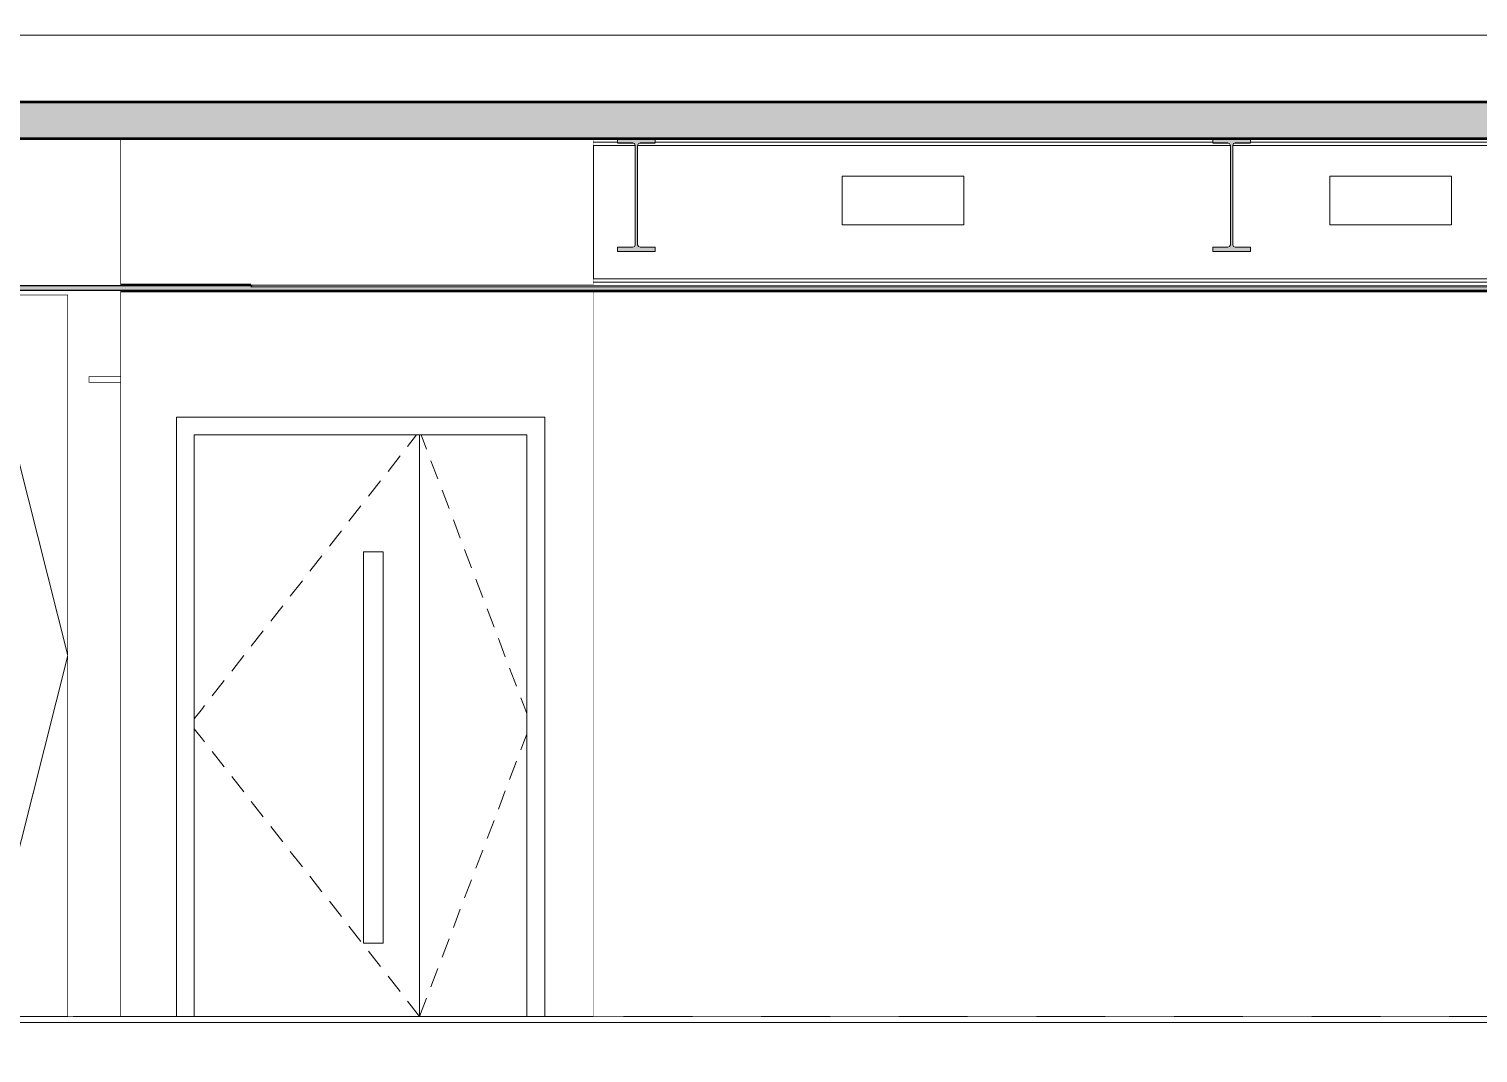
# Model space of a CAD drawing. Header units: millimetres. Extents: x -46169 to 228156, y -86316 to 18123.
# Drawn here: x 138229 to 144172, y -73161 to -68961 of the extents above; entities that cross this region are included whole.
import ezdxf

# ---------------------------------------------------------------- set-up
doc = ezdxf.new("R2010")
doc.units = ezdxf.units.MM
doc.header["$MEASUREMENT"] = 0
doc.linetypes.add('Dashed', pattern=[2822.222233, 1411.111116, -1411.111116])
doc.linetypes.add('Wipeout_Contour', pattern=[1000, 0, -1000])
for name, color, linetype, lineweight, true_color in [('0_Pen_No__105', 7, 'Continuous', 15, 0xa6a6a6), ('A-230-M_FLOOR.IFC Import_Pen_No__109', 7, 'Continuous', 15, 0xa6a6a6), ('A-230-M_FLOOR.IFC Import_Pen_No__29', 7, 'Continuous', 50, 0x2a2a2a), ('New_A-20-M_Ceiling_Pen_No__107', 7, 'Continuous', 15, 0xa6a6a6), ('New_A-20-M_Ceiling_Pen_No__29', 7, 'Continuous', 50, 0x2a2a2a), ('New_ArchiCAD Doors_Pen_No__43', 7, 'Continuous', 30, 0x444444), ('New_ArchiCAD Doors_Pen_No__63', 7, 'Continuous', 20, 0x606060)]:
    doc.layers.add(name, color=color, linetype=linetype, lineweight=lineweight, true_color=true_color)
for name, color, linetype in [('A-230-M_FLOOR.IFC Import', 7, 'Continuous'), ('A-25-M_Wall_Int', 7, 'Continuous'), ('New_A-20-M_Ceiling', 7, 'Continuous'), ('New_A-20-M_Floor_Slab', 7, 'Continuous'), ('New_A-25-M_Wall_Int', 7, 'Continuous'), ('New_ArchiCAD Doors', 7, 'Continuous'), ('S-280-M_STRUCT_FRAME.IFC Import', 7, 'Continuous')]:
    doc.layers.add(name, color=color, linetype=linetype)
for name, color, linetype, lineweight in [('New_A-20-M_Ceiling_Pen_No__89', 8, 'Continuous', 20), ('New_A-20-M_Floor_Slab_Pen_No__4', 7, 'Continuous', 20), ('New_A-25-M_Wall_Int_Pen_No__87', 8, 'Continuous', 20), ('New_ArchiCAD Doors_Pen_No__3', 7, 'Continuous', 18), ('S-280-M_STRUCT_FRAME.IFC Import_Pen_No__1', 7, 'Continuous', 13), ('S-280-M_STRUCT_FRAME.IFC Import_Pen_No__160', 5, 'Continuous', 200), ('S-280-M_STRUCT_FRAME.IFC Import_Pen_No__90', 8, 'Continuous', 20)]:
    doc.layers.add(name, color=color, linetype=linetype, lineweight=lineweight)
pattern_1 = [(0, (104446.8, -81110.96), (0, 779.423), [48.75, -401.25]), (0, (104671.8, -80721.25), (0, 779.423), [48.75, -401.25]), (60, (104446.8, -81110.96), (-675, 389.711), [48.75, -401.25]), (60, (104896.8, -81110.96), (-675, 389.711), [48.75, -401.25]), (120, (104495.5, -81110.96), (675, 389.711), [48.75, -401.25]), (120, (104945.5, -81110.96), (675, 389.711), [48.75, -401.25]), (0, (104446.78, -81035.96), (0, 150), [0, -150, 0, -225]), (45, (104521.78, -81035.96), (-106.066, 106.066), [0, -112.5, 0, -187.5])]

# ---------------------------------------------------------------- blocks, each defined once
blk = doc.blocks.new('Section Elem_2_1', base_point=(104446.8, -81111))
at = {"color": 254, "linetype": 'Wipeout_Contour', "lineweight": 0, "ltscale": 621154.987502}
blk.add_wipeout([(137639.5, -73011), (138013.8, -73011), (138013.8, -70051), (137639.5, -70051)], dxfattribs=at).dxf.layer = 'New_ArchiCAD Doors'
at = {"layer": 'New_ArchiCAD Doors_Pen_No__3', "linetype": 'Continuous'}
for p, q in [((137977.3, -70863), (137941.2, -70934.4)), ((137918.6, -70979), (137882.5, -71050.4)), ((137860, -71095), (137823.9, -71166.4)), ((137801.3, -71211), (137765.2, -71282.4)), ((137742.6, -71327), (137706.5, -71398.4)), ((137675.6, -71459.6), (137639.5, -71531)), ((137684, -71443.1), (137675.6, -71459.6)), ((137675.6, -71602.4), (137639.5, -71531)), ((137684, -71618.9), (137675.6, -71602.4)), ((137742.6, -71734.9), (137706.5, -71663.5)), ((137801.3, -71850.9), (137765.2, -71779.5)), ((137860, -71966.9), (137823.9, -71895.5)), ((137918.6, -72082.9), (137882.5, -72011.5)), ((137977.3, -72198.9), (137941.2, -72127.5))]:
    blk.add_line(p, q, dxfattribs=at)
at = {"layer": 'New_ArchiCAD Doors_Pen_No__63', "linetype": 'Continuous'}
blk.add_line((137639.5, -70051), (137639.5, -73011), dxfattribs=at)
at = {"color": 254, "linetype": 'Wipeout_Contour', "lineweight": 0, "ltscale": 621819.951615}
blk.add_wipeout([(138013.8, -73011), (138014.1, -73011), (138014.1, -70051), (138013.8, -70051)], dxfattribs=at).dxf.layer = 'New_ArchiCAD Doors'
at = {"color": 254, "linetype": 'Wipeout_Contour', "lineweight": 0, "ltscale": 622485.299571}
blk.add_wipeout([(138388.4, -73011), (138388.4, -70051), (138014.1, -70051), (138014.1, -73011)], dxfattribs=at).dxf.layer = 'New_ArchiCAD Doors'
at = {"layer": 'New_ArchiCAD Doors_Pen_No__3', "linetype": 'Continuous'}
for p, q in [((138013.8, -70791), (137999.9, -70818.4)), ((138014.1, -73011), (138388.4, -71531)), ((138013.8, -72271), (137999.9, -72243.5))]:
    blk.add_line(p, q, dxfattribs=at)
at = {"layer": 'New_ArchiCAD Doors_Pen_No__63', "linetype": 'Continuous'}
blk.add_line((138388.4, -70051), (138388.4, -73011), dxfattribs=at)
at = {"color": 254, "linetype": 'Wipeout_Contour', "lineweight": 0, "ltscale": 619219.352703}
blk.add_wipeout([(138113.8, -69991), (138013.8, -69991), (138013.8, -70051), (138113.8, -70051)], dxfattribs=at).dxf.layer = 'New_ArchiCAD Doors'
at = {"layer": 'New_ArchiCAD Doors_Pen_No__3', "linetype": 'Continuous'}
blk.add_line((138014.1, -70051), (138388.4, -71531), dxfattribs=at)
at = {"layer": 'New_ArchiCAD Doors_Pen_No__43', "linetype": 'Continuous'}
for p, q in [((138013.8, -69991), (138013.8, -70051)), ((138113.8, -69991), (138113.8, -70051)), ((138113.8, -70051), (138013.8, -70051))]:
    blk.add_line(p, q, dxfattribs=at)
at = {"layer": 'New_ArchiCAD Doors_Pen_No__43', "linetype": 'Continuous', "flags": 128}
blk.add_lwpolyline([(138113.8, -69991), (138098.8, -69991), (138095.8, -69991), (138076.8, -69991), (138051.8, -69991), (138031.8, -69991), (138028.8, -69991), (138013.8, -69991)], dxfattribs=at)
at = {"layer": 'New_ArchiCAD Doors_Pen_No__63', "linetype": 'Continuous'}
for p, q in [((138013.8, -70051), (137639.5, -70051)), ((138013.8, -73011), (138013.8, -70051)), ((138014.1, -73011), (138014.1, -70051)), ((138113.8, -70051), (138388.4, -70051))]:
    blk.add_line(p, q, dxfattribs=at)
blk = doc.blocks.new('Section Elem_3_1', base_point=(104446.8, -81111))
at = {"color": 254, "linetype": 'Wipeout_Contour', "lineweight": 0, "ltscale": 627504.995656}
blk.add_wipeout([(140543.9, -69411), (140528.9, -69411), (140528.9, -70011), (140543.9, -70011)], dxfattribs=at).dxf.layer = 'New_A-25-M_Wall_Int'
at = {"color": 254, "linetype": 'Wipeout_Contour', "lineweight": 0, "ltscale": 630781.491526}
blk.add_wipeout([(140528.9, -73011), (140543.9, -73011), (140543.9, -70036), (140528.9, -70036)], dxfattribs=at).dxf.layer = 'New_A-25-M_Wall_Int'
at = {"layer": 'New_A-25-M_Wall_Int_Pen_No__87', "linetype": 'Continuous'}
for p, q in [((140543.9, -70011), (140543.9, -69411)), ((140543.9, -73011), (140543.9, -70036))]:
    blk.add_line(p, q, dxfattribs=at)
blk = doc.blocks.new('Section Elem_4_1', base_point=(104446.8, -81111))
at = {"color": 254, "linetype": 'Wipeout_Contour', "lineweight": 0, "ltscale": 2658057.756081616}
blk.add_wipeout([(138603.5, -69411), (138603.5, -70011), (139138.8, -70011), (139138.8, -70036), (138603.5, -70036), (138603.5, -73011), (138833.9, -73011), (138833.9, -70553), (140343.9, -70553), (140343.9, -73011), (140528.9, -73011), (140528.9, -70036), (139138.8, -70036), (139138.8, -70016), (139138.8, -70011), (140528.9, -70011), (140528.9, -69411)], dxfattribs=at).dxf.layer = 'New_A-25-M_Wall_Int'
at = {"layer": 'New_A-25-M_Wall_Int_Pen_No__87', "linetype": 'Continuous'}
for p, q in [((138603.5, -69411), (138603.5, -70011)), ((138603.5, -70036), (138603.5, -73011))]:
    blk.add_line(p, q, dxfattribs=at)
blk = doc.blocks.new('Section Elem_5_1', base_point=(104446.8, -81111))
at = {"color": 254, "linetype": 'Wipeout_Contour', "lineweight": 0, "ltscale": 625382.949376}
blk.add_wipeout([(138906.9, -73011), (138906.9, -70626), (138833.9, -70626), (138833.9, -73011)], dxfattribs=at).dxf.layer = 'New_ArchiCAD Doors'
at = {"color": 254, "linetype": 'Wipeout_Contour', "lineweight": 0, "ltscale": 630494.063955}
blk.add_wipeout([(140343.9, -70626), (140270.9, -70626), (140270.9, -73011), (140343.9, -73011)], dxfattribs=at).dxf.layer = 'New_ArchiCAD Doors'
at = {"color": 254, "linetype": 'Wipeout_Contour', "lineweight": 0, "ltscale": 628687.98599}
blk.add_wipeout([(139830.9, -72711), (139830.9, -71106), (139680.9, -71106), (139680.9, -72711)], dxfattribs=at).dxf.layer = 'New_ArchiCAD Doors'
at = {"color": 254, "linetype": 'Wipeout_Contour', "lineweight": 0, "ltscale": 938569.010653}
blk.add_wipeout([(138833.9, -70553), (138833.9, -70626), (138906.9, -70626), (140270.9, -70626), (140343.9, -70626), (140343.9, -70553)], dxfattribs=at).dxf.layer = 'New_ArchiCAD Doors'
at = {"color": 254, "linetype": 'Wipeout_Contour', "lineweight": 0, "ltscale": 626903.464654}
blk.add_wipeout([(139600.9, -71106), (138906.9, -71106), (138906.9, -72711), (139600.9, -72711)], dxfattribs=at).dxf.layer = 'New_ArchiCAD Doors'
at = {"layer": 'New_ArchiCAD Doors_Pen_No__63', "linetype": 'Continuous'}
for p, q in [((140343.9, -70553), (138833.9, -70553)), ((138833.9, -70553), (138833.9, -70626)), ((140343.9, -70626), (140343.9, -70553)), ((138833.9, -70626), (138833.9, -73011)), ((140343.9, -73011), (140343.9, -70626)), ((139350, -71224.1), (139300.7, -71287.1)), ((139269.8, -71326.5), (139220.5, -71389.4)), ((139189.7, -71428.8), (139140.4, -71491.8)), ((139109.5, -71531.2), (139060.2, -71594.2)), ((139029.4, -71633.5), (138980.1, -71696.5)), ((138940.2, -71747.5), (138906.9, -71790)), ((138949.3, -71735.9), (138940.2, -71747.5)), ((138940.2, -71873.4), (138906.9, -71830.9)), ((138949.3, -71885), (138940.2, -71873.4)), ((139029.4, -71987.4), (138980.1, -71924.4)), ((139109.5, -72089.8), (139060.2, -72026.8)), ((139189.7, -72192.1), (139140.4, -72129.1)), ((139269.8, -72294.5), (139220.5, -72231.5)), ((139350, -72396.8), (139300.7, -72333.8)), ((139430.1, -72499.2), (139380.8, -72436.2)), ((139510.3, -72601.5), (139461, -72538.5))]:
    blk.add_line(p, q, dxfattribs=at)
at = {"color": 254, "linetype": 'Wipeout_Contour', "lineweight": 0, "ltscale": 938810.122848}
blk.add_wipeout([(139830.9, -70626), (138906.9, -70626), (138906.9, -71106), (139600.9, -71106), (139680.9, -71106), (139830.9, -71106)], dxfattribs=at).dxf.layer = 'New_ArchiCAD Doors'
at = {"color": 254, "linetype": 'Wipeout_Contour', "lineweight": 0, "ltscale": 943935.592735}
blk.add_wipeout([(139600.9, -72711), (138906.9, -72711), (138906.9, -73011), (139830.9, -73011), (139830.9, -72711), (139680.9, -72711)], dxfattribs=at).dxf.layer = 'New_ArchiCAD Doors'
at = {"layer": 'New_ArchiCAD Doors_Pen_No__63', "linetype": 'Continuous'}
for p, q in [((138906.9, -73011), (138906.9, -70626)), ((139750.7, -70712.3), (139701.4, -70775.3)), ((139670.6, -70814.7), (139621.2, -70877.7)), ((139590.4, -70917), (139541.1, -70980)), ((139510.3, -71019.4), (139461, -71082.4)), ((139430.1, -71121.7), (139380.8, -71184.7)), ((139670.6, -72806.2), (139621.2, -72743.3)), ((139750.7, -72908.6), (139701.4, -72845.6))]:
    blk.add_line(p, q, dxfattribs=at)
at = {"color": 254, "linetype": 'Wipeout_Contour', "lineweight": 0, "ltscale": 629581.066118}
blk.add_wipeout([(139830.9, -70626), (139830.9, -73011), (140270.9, -73011), (140270.9, -70626)], dxfattribs=at).dxf.layer = 'New_ArchiCAD Doors'
at = {"color": 254, "linetype": 'Wipeout_Contour', "lineweight": 0, "ltscale": 628278.980453}
blk.add_wipeout([(139600.9, -72711), (139680.9, -72711), (139680.9, -71106), (139600.9, -71106)], dxfattribs=at).dxf.layer = 'New_ArchiCAD Doors'
at = {"layer": 'New_ArchiCAD Doors_Pen_No__63', "linetype": 'Continuous'}
for p, q in [((138906.9, -70626), (140270.9, -70626)), ((139818.3, -70626), (139781.5, -70672.9)), ((139830.9, -73011), (139830.9, -70626)), ((139836.9, -70626), (139859.3, -70684.7)), ((140270.9, -70626), (140270.9, -73011)), ((139877, -70731.5), (139905.4, -70806.3)), ((139923.2, -70853), (139951.6, -70927.8)), ((139969.3, -70974.5), (139997.7, -71049.3)), ((139600.9, -72711), (139600.9, -71106)), ((139600.9, -71106), (139680.9, -71106)), ((139680.9, -71106), (139680.9, -72711)), ((140015.5, -71096.1), (140043.9, -71170.9)), ((140061.7, -71217.6), (140090.1, -71292.4)), ((140107.8, -71339.1), (140136.2, -71413.9)), ((140154, -71460.7), (140182.4, -71535.4)), ((140200.1, -71582.2), (140228.6, -71657)), ((140246.3, -71703.7), (140258.4, -71735.7)), ((140258.4, -71735.7), (140270.9, -71768.3)), ((140258.4, -71885.2), (140270.9, -71852.6)), ((140246.3, -71917.2), (140258.4, -71885.2)), ((140200.1, -72038.7), (140228.6, -71963.9)), ((140154, -72160.3), (140182.4, -72085.5)), ((140107.8, -72281.8), (140136.2, -72207)), ((140061.7, -72403.3), (140090.1, -72328.5)), ((140015.5, -72524.8), (140043.9, -72450.1)), ((139969.3, -72646.4), (139997.7, -72571.6)), ((139590.4, -72703.9), (139541.1, -72640.9)), ((139680.9, -72711), (139600.9, -72711)), ((139923.2, -72767.9), (139951.6, -72693.1)), ((139877, -72889.4), (139905.4, -72814.6)), ((139830.9, -73011), (139781.5, -72948)), ((139830.9, -73011), (139859.3, -72936.2))]:
    blk.add_line(p, q, dxfattribs=at)
blk = doc.blocks.new('Section Elem_12_1', base_point=(104446.8, -81111))
at = {"color": 254, "linetype": 'Wipeout_Contour', "lineweight": 0, "ltscale": 643754.409193}
blk.add_wipeout([(148461.1, -73036), (148461.1, -73011), (138338.7, -73011), (138338.7, -73036)], dxfattribs=at).dxf.layer = 'New_A-20-M_Floor_Slab'
at = {"color": 254, "linetype": 'Wipeout_Contour', "lineweight": 0, "ltscale": 644027.271372}
blk.add_wipeout([(138338.7, -73311), (148461.1, -73311), (148461.1, -73036), (138338.7, -73036)], dxfattribs=at).dxf.layer = 'New_A-20-M_Floor_Slab'
at = {"color": 254, "linetype": 'Wipeout_Contour', "lineweight": 0, "ltscale": 605158.732194}
blk.add_wipeout([(138338.7, -73036), (138338.7, -73011), (126599.8, -73011), (126599.8, -73036)], dxfattribs=at).dxf.layer = 'New_A-20-M_Floor_Slab'
at = {"color": 254, "linetype": 'Wipeout_Contour', "lineweight": 0, "ltscale": 605449.089}
blk.add_wipeout([(126599.8, -73311), (138338.7, -73311), (138338.7, -73036), (126599.8, -73036)], dxfattribs=at).dxf.layer = 'New_A-20-M_Floor_Slab'
at = {"layer": 'New_A-20-M_Floor_Slab_Pen_No__4', "linetype": 'Continuous', "flags": 128}
for points in [[(148461.1, -73036), (138338.7, -73036), (126599.8, -73036), (109629.6, -73036)], [(148461.1, -73011), (138338.7, -73011), (126599.8, -73011), (124870.8, -73011)]]:
    blk.add_lwpolyline(points, dxfattribs=at)
blk = doc.blocks.new('Section Elem_14_1', base_point=(104446.8, -81111))
at = {"color": 254, "linetype": 'Wipeout_Contour', "lineweight": 0, "ltscale": 632002.713837}
blk.add_wipeout([(141563.7, -69764), (142063.7, -69764), (142063.7, -69564), (141563.7, -69564)], dxfattribs=at).dxf.layer = 'New_A-25-M_Wall_Int'
at = {"color": 254, "linetype": 'Wipeout_Contour', "lineweight": 0, "ltscale": 639192.85316}
blk.add_wipeout([(143563.7, -69764), (144063.7, -69764), (144063.7, -69564), (143563.7, -69564)], dxfattribs=at).dxf.layer = 'New_A-25-M_Wall_Int'
at = {"color": 254, "linetype": 'Wipeout_Contour', "lineweight": 0, "ltscale": 639051.326311}
blk.add_wipeout([(145153.3, -70036), (140543.9, -70036), (140543.9, -73011), (145153.3, -73011)], dxfattribs=at).dxf.layer = 'New_A-25-M_Wall_Int'
blk = doc.blocks.new('Section Elem_53_1', base_point=(104446.8, -81111))
at = {"color": 254, "linetype": 'Wipeout_Contour', "lineweight": 0, "ltscale": 637263.996595}
blk.add_wipeout([(148848.1, -68986), (148848.1, -68961), (138338.7, -68961), (138338.7, -68986)], dxfattribs=at).dxf.layer = 'New_A-20-M_Floor_Slab'
at = {"color": 254, "linetype": 'Wipeout_Contour', "lineweight": 0, "ltscale": 637524.408358}
blk.add_wipeout([(138338.7, -69261), (148848.1, -69261), (148848.1, -68986), (138338.7, -68986)], dxfattribs=at).dxf.layer = 'New_A-20-M_Floor_Slab'
at = {"color": 254, "linetype": 'Wipeout_Contour', "lineweight": 0, "ltscale": 597498.773661}
blk.add_wipeout([(138338.7, -68986), (138338.7, -68961), (126599.8, -68961), (126599.8, -68986)], dxfattribs=at).dxf.layer = 'New_A-20-M_Floor_Slab'
at = {"color": 254, "linetype": 'Wipeout_Contour', "lineweight": 0, "ltscale": 597776.59396}
blk.add_wipeout([(126599.8, -69261), (138338.7, -69261), (138338.7, -68986), (126599.8, -68986)], dxfattribs=at).dxf.layer = 'New_A-20-M_Floor_Slab'
at = {"layer": 'New_A-20-M_Floor_Slab_Pen_No__4', "linetype": 'Continuous', "flags": 128}
blk.add_lwpolyline([(148848.1, -68986), (138338.7, -68986), (126599.8, -68986), (109585.8, -68986)], dxfattribs=at)
blk = doc.blocks.new('Section Elem_71_1', base_point=(104446.8, -81111))
at = {"color": 254, "linetype": 'Wipeout_Contour', "lineweight": 0, "ltscale": 621596.775861}
blk.add_wipeout([(138473.9, -70411), (138603.5, -70411), (138603.5, -70386), (138473.9, -70386)], dxfattribs=at).dxf.layer = 'New_A-20-M_Ceiling'
at = {"layer": 'New_A-20-M_Ceiling_Pen_No__89', "linetype": 'Continuous'}
for p, q in [((138473.9, -70386), (138603.5, -70386)), ((138473.9, -70411), (138473.9, -70386)), ((138473.9, -70411), (138603.5, -70411))]:
    blk.add_line(p, q, dxfattribs=at)
blk = doc.blocks.new('Section Elem_97_1', base_point=(104446.8, -81111))
at = {"layer": 'New_A-20-M_Ceiling_Pen_No__107', "linetype": 'Continuous'}
blk.add_hatch(color=256, dxfattribs=at).paths.add_polyline_path([(139138.8, -70016), (139138.8, -70036), (147664.7, -70036), (147664.7, -70016)])
at = {"layer": 'New_A-20-M_Ceiling_Pen_No__29', "linetype": 'Continuous'}
for p, q in [((147664.7, -70016), (139138.8, -70016)), ((147664.7, -70036), (139138.8, -70036))]:
    blk.add_line(p, q, dxfattribs=at)
blk = doc.blocks.new('Section Elem_98_1', base_point=(104446.8, -81111))
at = {"layer": 'New_A-20-M_Ceiling_Pen_No__107', "linetype": 'Continuous'}
blk.add_hatch(color=256, dxfattribs=at).paths.add_polyline_path([(138098.8, -70011), (138098.8, -70036), (138338.7, -70036), (138338.7, -70011)])
at = {"color": 254, "linetype": 'Wipeout_Contour', "lineweight": 0, "ltscale": 638366.004308}
blk.add_wipeout([(139138.8, -70016), (147664.7, -70016), (147664.7, -70011), (139138.8, -70011)], dxfattribs=at).dxf.layer = 'New_A-20-M_Ceiling'
at = {"layer": 'New_A-20-M_Ceiling_Pen_No__107', "linetype": 'Continuous'}
blk.add_hatch(color=256, dxfattribs=at).paths.add_polyline_path([(138338.7, -70036), (139138.8, -70036), (139138.8, -70020.9), (139138.8, -70011), (138338.7, -70011)])
at = {"layer": 'New_A-20-M_Ceiling_Pen_No__29', "linetype": 'Continuous'}
blk.add_line((139138.8, -70011), (139138.8, -70016), dxfattribs=at)
at = {"layer": 'New_A-20-M_Ceiling_Pen_No__29', "linetype": 'Continuous', "flags": 128}
for points in [[(139138.8, -70011), (138338.7, -70011), (138098.8, -70011)], [(139138.8, -70036), (138338.7, -70036), (138098.8, -70036)]]:
    blk.add_lwpolyline(points, dxfattribs=at)
at = {"layer": 'New_A-20-M_Ceiling_Pen_No__89', "linetype": 'Continuous'}
blk.add_line((139138.8, -70011), (147664.7, -70011), dxfattribs=at)
blk = doc.blocks.new('Section Elem_192_1', base_point=(104446.8, -81111))
at = {"color": 254, "linetype": 'Wipeout_Contour', "lineweight": 0, "ltscale": 1698108.195623649}
blk.add_wipeout([(136437.6, -69411), (136437.6, -70011), (138013.8, -70011), (138013.8, -69991), (138013.8, -69955.5), (137957.7, -69955.5), (137957.7, -69934.2), (138013.8, -69934.2), (138013.8, -69432.3), (137957.7, -69432.3), (137957.7, -69411)], dxfattribs=at).dxf.layer = 'A-25-M_Wall_Int'
at = {"color": 254, "linetype": 'Wipeout_Contour', "lineweight": 0, "ltscale": 1554838.968953197}
blk.add_wipeout([(138113.8, -70051), (138388.4, -70051), (138388.4, -73011), (138603.5, -73011), (138603.5, -70411), (138473.9, -70411), (138473.9, -70386), (138603.5, -70386), (138603.5, -70036), (138113.8, -70036)], dxfattribs=at).dxf.layer = 'A-25-M_Wall_Int'
at = {"color": 254, "linetype": 'Wipeout_Contour', "lineweight": 0, "ltscale": 1548343.86535085}
blk.add_wipeout([(138113.8, -69934.2), (138169.6, -69934.2), (138169.6, -69955.5), (138113.8, -69955.5), (138113.8, -70011), (138603.5, -70011), (138603.5, -69411), (138169.6, -69411), (138169.6, -69432.3), (138113.8, -69432.3)], dxfattribs=at).dxf.layer = 'A-25-M_Wall_Int'
at = {"color": 254, "linetype": 'Wipeout_Contour', "lineweight": 0, "ltscale": 927892.82625}
blk.add_wipeout([(136437.6, -73011), (137639.5, -73011), (137639.5, -70051), (138013.8, -70051), (138013.8, -70036), (136437.6, -70036)], dxfattribs=at).dxf.layer = 'A-25-M_Wall_Int'
blk = doc.blocks.new('Section Elem_419_1', base_point=(104446.8, -81111))
at = {"layer": 'S-280-M_STRUCT_FRAME.IFC Import_Pen_No__90', "linetype": 'Continuous'}
for p, q in [((141563.7, -69564), (141563.7, -69764)), ((142063.7, -69564), (141563.7, -69564)), ((142063.7, -69764), (142063.7, -69564)), ((143563.7, -69564), (143563.7, -69764)), ((144063.7, -69564), (143563.7, -69564)), ((144063.7, -69764), (144063.7, -69564)), ((141563.7, -69764), (142063.7, -69764)), ((143563.7, -69764), (144063.7, -69764))]:
    blk.add_line(p, q, dxfattribs=at)
at = {"color": 254, "linetype": 'Wipeout_Contour', "lineweight": 0, "ltscale": 941165.875311}
blk.add_wipeout([(140543.9, -69438.5), (140715.5, -69438.5), (140715.5, -69438.2), (140712.5, -69430.9), (140709, -69429.5), (140543.9, -69429.5)], dxfattribs=at).dxf.layer = 'S-280-M_STRUCT_FRAME.IFC Import'
at = {"color": 254, "linetype": 'Wipeout_Contour', "lineweight": 0, "ltscale": 636307.196257}
blk.add_wipeout([(140543.9, -69995), (145153.3, -69995), (145153.3, -69986.1), (140543.9, -69986.1)], dxfattribs=at).dxf.layer = 'S-280-M_STRUCT_FRAME.IFC Import'
at = {"color": 254, "linetype": 'Wipeout_Contour', "lineweight": 0, "ltscale": 627189.70359}
blk.add_wipeout([(140643.1, -69411), (140543.9, -69411), (140543.9, -69425.8), (140643.1, -69425.8)], dxfattribs=at).dxf.layer = 'S-280-M_STRUCT_FRAME.IFC Import'
at = {"color": 254, "linetype": 'Wipeout_Contour', "lineweight": 0, "ltscale": 1264115.844616434}
blk.add_wipeout([(140725.1, -69438.2), (140725.1, -69438.5), (143156.4, -69438.5), (143156.4, -69438.2), (143153.4, -69430.9), (143149.8, -69429.5), (140731.6, -69429.5), (140728.1, -69430.9)], dxfattribs=at).dxf.layer = 'S-280-M_STRUCT_FRAME.IFC Import'
at = {"color": 254, "linetype": 'Wipeout_Contour', "lineweight": 0, "ltscale": 636318.373743}
blk.add_wipeout([(140543.9, -69998.8), (145153.3, -69998.8), (145153.3, -69995), (140543.9, -69995)], dxfattribs=at).dxf.layer = 'S-280-M_STRUCT_FRAME.IFC Import'
at = {"color": 254, "linetype": 'Wipeout_Contour', "lineweight": 0, "ltscale": 632029.517685}
blk.add_wipeout([(140797.5, -69425.8), (143084, -69425.8), (143084, -69411), (140797.5, -69411)], dxfattribs=at).dxf.layer = 'S-280-M_STRUCT_FRAME.IFC Import'
at = {"color": 254, "linetype": 'Wipeout_Contour', "lineweight": 0, "ltscale": 941013.188125}
blk.add_wipeout([(140543.9, -69429.5), (140709, -69429.5), (140705.3, -69428), (140643.1, -69428), (140643.1, -69425.8), (140543.9, -69425.8)], dxfattribs=at).dxf.layer = 'S-280-M_STRUCT_FRAME.IFC Import'
at = {"color": 254, "linetype": 'Wipeout_Contour', "lineweight": 0, "ltscale": 958280.819196}
blk.add_wipeout([(143166, -69438.2), (143166, -69438.5), (145153.3, -69438.5), (145153.3, -69429.5), (143172.5, -69429.5), (143169, -69430.9)], dxfattribs=at).dxf.layer = 'S-280-M_STRUCT_FRAME.IFC Import'
at = {"color": 254, "linetype": 'Wipeout_Contour', "lineweight": 0, "ltscale": 636332.386857}
blk.add_wipeout([(140543.9, -70011), (145153.3, -70011), (145153.3, -69998.8), (140543.9, -69998.8)], dxfattribs=at).dxf.layer = 'S-280-M_STRUCT_FRAME.IFC Import'
at = {"layer": 'S-280-M_STRUCT_FRAME.IFC Import_Pen_No__90', "linetype": 'Continuous'}
for p, q in [((140543.9, -69425.8), (140643.1, -69425.8)), ((140543.9, -69986.1), (145153.3, -69986.1)), ((140543.9, -69998.8), (145153.3, -69998.8))]:
    blk.add_line(p, q, dxfattribs=at)
at = {"color": 254, "linetype": 'Wipeout_Contour', "lineweight": 0, "ltscale": 640144.065027}
blk.add_wipeout([(145153.3, -69411), (143238.4, -69411), (143238.4, -69425.8), (145153.3, -69425.8)], dxfattribs=at).dxf.layer = 'S-280-M_STRUCT_FRAME.IFC Import'
at = {"color": 254, "linetype": 'Wipeout_Contour', "lineweight": 0, "ltscale": 1264092.701026781}
blk.add_wipeout([(140731.6, -69429.5), (143149.8, -69429.5), (143146.2, -69428), (143084, -69428), (143084, -69425.8), (140797.5, -69425.8), (140797.5, -69428), (140735.3, -69428)], dxfattribs=at).dxf.layer = 'S-280-M_STRUCT_FRAME.IFC Import'
at = {"layer": 'S-280-M_STRUCT_FRAME.IFC Import_Pen_No__90', "linetype": 'Continuous'}
for p, q in [((140543.9, -69438.5), (140715.5, -69438.5)), ((140797.5, -69425.8), (143084, -69425.8))]:
    blk.add_line(p, q, dxfattribs=at)
at = {"color": 254, "linetype": 'Wipeout_Contour', "lineweight": 0, "ltscale": 958400.793331}
blk.add_wipeout([(143176.2, -69428), (143172.5, -69429.5), (145153.3, -69429.5), (145153.3, -69425.8), (143238.4, -69425.8), (143238.4, -69428)], dxfattribs=at).dxf.layer = 'S-280-M_STRUCT_FRAME.IFC Import'
at = {"layer": 'S-280-M_STRUCT_FRAME.IFC Import_Pen_No__90', "linetype": 'Continuous'}
for p, q in [((140725.1, -69438.5), (143156.4, -69438.5)), ((143166, -69438.5), (145153.3, -69438.5)), ((143238.4, -69425.8), (145153.3, -69425.8))]:
    blk.add_line(p, q, dxfattribs=at)
blk = doc.blocks.new('Section Elem_437_1', base_point=(104446.8, -81111))
at = {"color": 254, "linetype": 'Wipeout_Contour', "lineweight": 0, "ltscale": 637893.13774}
blk.add_wipeout([(138338.7, -69411), (148847.8, -69411), (148847.8, -69261), (138338.7, -69261)], dxfattribs=at).dxf.layer = 'A-230-M_FLOOR.IFC Import'
at = {"layer": 'A-230-M_FLOOR.IFC Import_Pen_No__109', "linetype": 'Continuous'}
h = blk.add_hatch(dxfattribs=at)
h.set_pattern_fill('Lightweight_Concrete_0001', color=256, style=0, pattern_type=2)
h.set_pattern_definition(pattern_1)
h.paths.add_polyline_path([(138338.7, -69411), (148847.8, -69411), (148847.8, -69261), (138338.7, -69261)])
at = {"layer": 'A-230-M_FLOOR.IFC Import_Pen_No__29', "linetype": 'Continuous'}
for p, q in [((140797.5, -69411), (140643.1, -69411)), ((143084, -69411), (140797.5, -69411)), ((143238.4, -69411), (143084, -69411)), ((145943.1, -69411), (143238.4, -69411))]:
    blk.add_line(p, q, dxfattribs=at)
at = {"color": 254, "linetype": 'Wipeout_Contour', "lineweight": 0, "ltscale": 598170.562159}
blk.add_wipeout([(126599.8, -69411), (138338.7, -69411), (138338.7, -69261), (126599.8, -69261)], dxfattribs=at).dxf.layer = 'A-230-M_FLOOR.IFC Import'
at = {"layer": 'A-230-M_FLOOR.IFC Import_Pen_No__109', "linetype": 'Continuous'}
h = blk.add_hatch(dxfattribs=at)
h.set_pattern_fill('Lightweight_Concrete_0001', color=256, style=0, pattern_type=2)
h.set_pattern_definition(pattern_1)
h.paths.add_polyline_path([(126599.8, -69411), (138338.7, -69411), (138338.7, -69261), (126599.8, -69261)])
at = {"layer": 'A-230-M_FLOOR.IFC Import_Pen_No__29', "linetype": 'Continuous', "flags": 128}
for points in [[(148847.8, -69261), (138338.7, -69261), (126599.8, -69261), (109600.8, -69261), (109585.8, -69261)], [(140643.1, -69411), (138338.7, -69411), (138169.6, -69411)]]:
    blk.add_lwpolyline(points, dxfattribs=at)
blk = doc.blocks.new('Section Elem_438_1', base_point=(104446.8, -81111))
at = {"layer": 'S-280-M_STRUCT_FRAME.IFC Import_Pen_No__160', "linetype": 'Continuous', "lineweight": 0, "true_color": 0x00007f}
blk.add_hatch(color=176, dxfattribs=at).paths.add_polyline_path([(140643.1, -69873), (140797.5, -69873), (140797.5, -69856), (140735.3, -69856), (140728.1, -69853), (140725.1, -69845.8), (140725.1, -69438.2), (140728.1, -69430.9), (140735.3, -69428), (140797.5, -69428), (140797.5, -69411), (140643.1, -69411), (140643.1, -69428), (140705.3, -69428), (140712.5, -69430.9), (140715.5, -69438.2), (140715.5, -69845.8), (140712.5, -69853), (140705.3, -69856), (140643.1, -69856)])
at = {"layer": 'S-280-M_STRUCT_FRAME.IFC Import_Pen_No__1', "linetype": 'Continuous'}
for p, q in [((140643.1, -69411), (140643.1, -69428)), ((140797.5, -69411), (140797.5, -69428)), ((140643.1, -69856), (140643.1, -69873)), ((140797.5, -69873), (140643.1, -69873)), ((140797.5, -69856), (140797.5, -69873))]:
    blk.add_line(p, q, dxfattribs=at)
at = {"layer": 'S-280-M_STRUCT_FRAME.IFC Import_Pen_No__1', "linetype": 'Continuous', "flags": 128}
for points in [[(140712.5, -69430.9), (140705.3, -69428), (140643.1, -69428)], [(140712.5, -69430.9), (140715.5, -69438.2), (140715.5, -69845.8), (140712.5, -69853)], [(140728.1, -69430.9), (140725.1, -69438.2), (140725.1, -69845.8), (140728.1, -69853)], [(140797.5, -69428), (140735.3, -69428), (140728.1, -69430.9)], [(140712.5, -69853), (140705.3, -69856), (140643.1, -69856)], [(140728.1, -69853), (140735.3, -69856), (140797.5, -69856)]]:
    blk.add_lwpolyline(points, dxfattribs=at)
at = {"layer": 'S-280-M_STRUCT_FRAME.IFC Import_Pen_No__90', "linetype": 'Continuous'}
for p, q in [((140797.6, -69411), (140797.6, -69428)), ((140728.1, -69430.9), (140725.2, -69438.2)), ((140725.2, -69438.2), (140725.2, -69845.8)), ((140735.4, -69428), (140728.1, -69430.9)), ((140725.2, -69845.8), (140728.1, -69853)), ((140728.1, -69853), (140735.4, -69856)), ((140797.6, -69856), (140797.6, -69873))]:
    blk.add_line(p, q, dxfattribs=at)
blk = doc.blocks.new('Section Elem_440_1', base_point=(104446.8, -81111))
at = {"layer": 'S-280-M_STRUCT_FRAME.IFC Import_Pen_No__160', "linetype": 'Continuous', "lineweight": 0, "true_color": 0x00007f}
blk.add_hatch(color=176, dxfattribs=at).paths.add_polyline_path([(143084, -69873), (143238.4, -69873), (143238.4, -69856), (143176.2, -69856), (143169, -69853), (143166, -69845.8), (143166, -69438.2), (143169, -69430.9), (143176.2, -69428), (143238.4, -69428), (143238.4, -69411), (143084, -69411), (143084, -69428), (143146.2, -69428), (143153.4, -69430.9), (143156.4, -69438.2), (143156.4, -69845.8), (143153.4, -69853), (143146.2, -69856), (143084, -69856)])
at = {"layer": 'S-280-M_STRUCT_FRAME.IFC Import_Pen_No__1', "linetype": 'Continuous'}
for p, q in [((143084, -69411), (143084, -69428)), ((143238.4, -69411), (143238.4, -69428)), ((143084, -69856), (143084, -69873)), ((143238.4, -69873), (143084, -69873)), ((143238.4, -69856), (143238.4, -69873))]:
    blk.add_line(p, q, dxfattribs=at)
at = {"layer": 'S-280-M_STRUCT_FRAME.IFC Import_Pen_No__1', "linetype": 'Continuous', "flags": 128}
for points in [[(143153.4, -69430.9), (143146.2, -69428), (143084, -69428)], [(143153.4, -69430.9), (143156.4, -69438.2), (143156.4, -69845.8), (143153.4, -69853)], [(143169, -69430.9), (143166, -69438.2), (143166, -69845.8), (143169, -69853)], [(143238.4, -69428), (143176.2, -69428), (143169, -69430.9)], [(143153.4, -69853), (143146.2, -69856), (143084, -69856)], [(143169, -69853), (143176.2, -69856), (143238.4, -69856)]]:
    blk.add_lwpolyline(points, dxfattribs=at)
at = {"layer": 'S-280-M_STRUCT_FRAME.IFC Import_Pen_No__90', "linetype": 'Continuous'}
for p, q in [((143083.9, -69411), (143083.9, -69428)), ((143146.1, -69428), (143153.3, -69430.9)), ((143153.3, -69430.9), (143156.3, -69438.2)), ((143156.3, -69438.2), (143156.3, -69845.8)), ((143083.9, -69856), (143083.9, -69873)), ((143153.3, -69853), (143146.1, -69856)), ((143156.3, -69845.8), (143153.3, -69853))]:
    blk.add_line(p, q, dxfattribs=at)
blk = doc.blocks.new('A03 Atrium Longitudinal Section_STORY_MARKER', base_point=(104446.8, -81111))
at = {"layer": '0_Pen_No__105', "linetype": 'Dashed', "ltscale": 0.2}
blk.add_line((105107.6, -73011), (184115, -73011), dxfattribs=at)

msp = doc.modelspace()

# ---------------------------------------------------------------- block references
at = {"layer": 'New_A-20-M_Floor_Slab'}
msp.add_blockref('Section Elem_53_1', (104446.8, -81111), dxfattribs=at)
at = {"layer": 'New_A-25-M_Wall_Int'}
msp.add_blockref('Section Elem_3_1', (104446.8, -81111), dxfattribs=at)
at = {"layer": 'New_ArchiCAD Doors'}
msp.add_blockref('Section Elem_2_1', (104446.8, -81111), dxfattribs=at)

# ---------------------------------------------------------------- next in the draw order: block references
at = {"layer": 'New_A-25-M_Wall_Int'}
msp.add_blockref('Section Elem_4_1', (104446.8, -81111), dxfattribs=at)

# ---------------------------------------------------------------- next in the draw order: block references
at = {"layer": 'New_A-20-M_Ceiling'}
msp.add_blockref('Section Elem_71_1', (104446.8, -81111), dxfattribs=at)
at = {"layer": 'New_ArchiCAD Doors'}
msp.add_blockref('Section Elem_5_1', (104446.8, -81111), dxfattribs=at)

# ---------------------------------------------------------------- next in the draw order: block references
at = {"layer": 'New_A-20-M_Floor_Slab'}
msp.add_blockref('Section Elem_12_1', (104446.8, -81111), dxfattribs=at)

# ---------------------------------------------------------------- next in the draw order: block references
at = {"layer": 'New_A-25-M_Wall_Int'}
msp.add_blockref('Section Elem_14_1', (104446.8, -81111), dxfattribs=at)

# ---------------------------------------------------------------- next in the draw order: block references
at = {"layer": 'New_A-20-M_Ceiling'}
msp.add_blockref('Section Elem_97_1', (104446.8, -81111), dxfattribs=at)

# ---------------------------------------------------------------- next in the draw order: block references
msp.add_blockref('Section Elem_98_1', (104446.8, -81111), dxfattribs=at)

# ---------------------------------------------------------------- next in the draw order: block references
at = {"layer": 'A-25-M_Wall_Int'}
msp.add_blockref('Section Elem_192_1', (104446.8, -81111), dxfattribs=at)
at = {"layer": 'S-280-M_STRUCT_FRAME.IFC Import'}
msp.add_blockref('Section Elem_419_1', (104446.8, -81111), dxfattribs=at)

# ---------------------------------------------------------------- next in the draw order: block references
at = {"layer": 'A-230-M_FLOOR.IFC Import'}
msp.add_blockref('Section Elem_437_1', (104446.8, -81111), dxfattribs=at)

# ---------------------------------------------------------------- next in the draw order: block references
at = {"layer": 'S-280-M_STRUCT_FRAME.IFC Import'}
for name in ['Section Elem_438_1', 'Section Elem_440_1']:
    msp.add_blockref(name, (104446.8, -81111), dxfattribs=at)

# ---------------------------------------------------------------- next in the draw order: block references
at = {"linetype": 'Continuous', "lineweight": 0}
msp.add_blockref('A03 Atrium Longitudinal Section_STORY_MARKER', (104446.8, -81111), dxfattribs=at)

doc.saveas('drawing.dxf')
